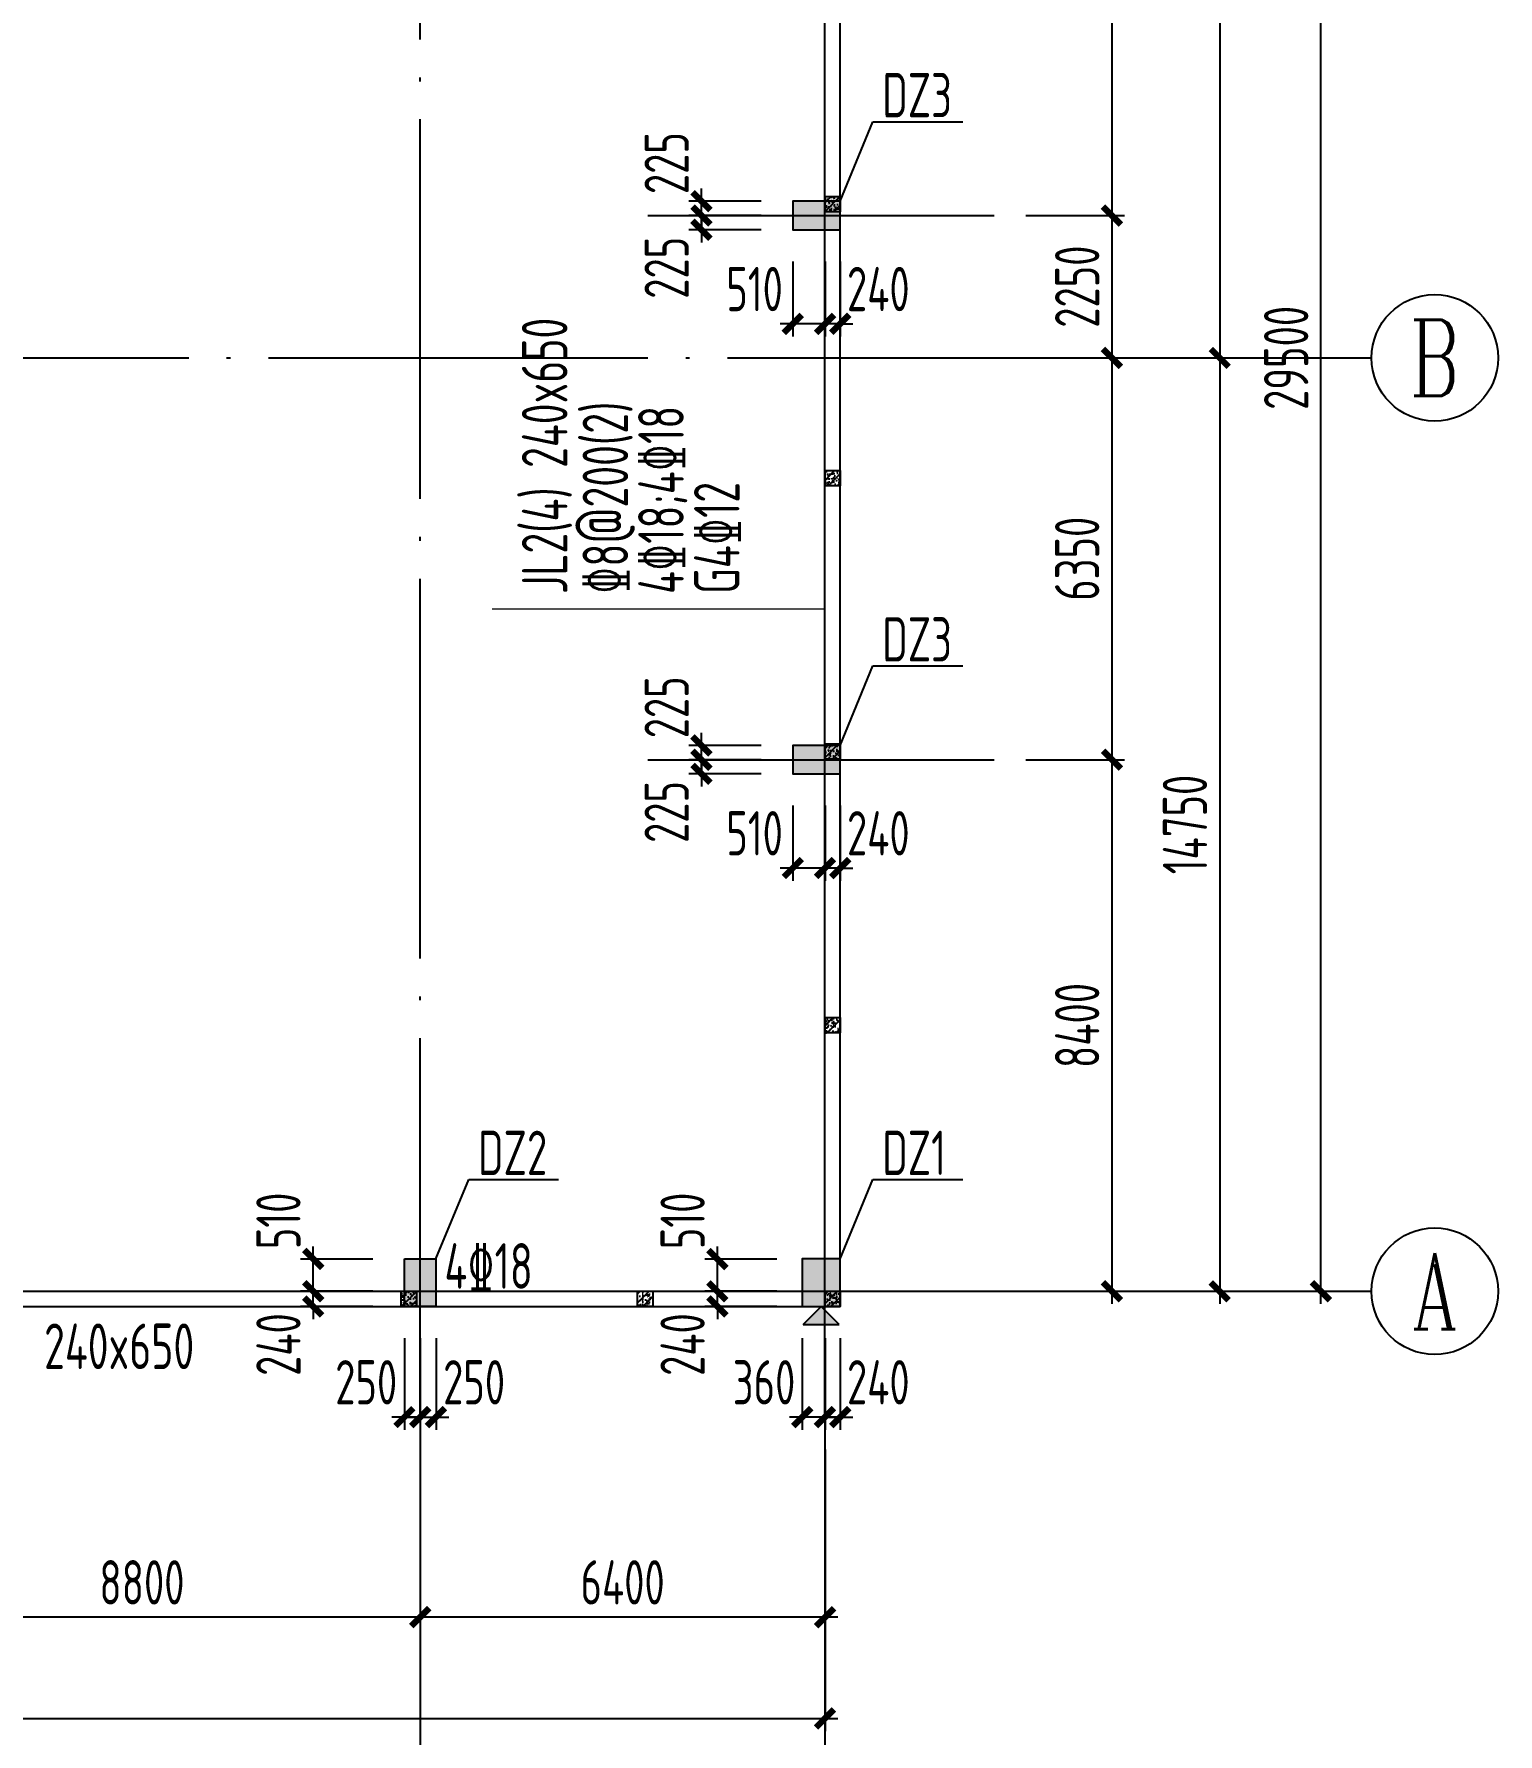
# Model space of a CAD drawing. Extents: x -3102990 to -851544, y -5293060 to -2540151.
# Drawn here: x -2262454 to -2250881, y -2657767 to -2644335 of the extents above; entities that cross this region are included whole.
import ezdxf
from ezdxf.enums import TextEntityAlignment as Align

# ---------------------------------------------------------------- set-up
doc = ezdxf.new("R2010")
doc.units = 0
doc.header["$LTSCALE"] = 1000
doc.header["$PDMODE"] = 1
doc.linetypes.add('DOTE', pattern=[2.42, 2, -0.2, 0.02, -0.2])
doc.layers.get('0').update_dxf_attribs({"linetype": 'CONTINUOUS'})
doc.layers.get('Defpoints').update_dxf_attribs({"linetype": 'CONTINUOUS'})
for name, color, linetype in [('AXIS', 253, 'DOTE'), ('BEAM_CON', 4, 'CONTINUOUS'), ('COLU', 7, 'CONTINUOUS'), ('DIM', 3, 'CONTINUOUS'), ('HATCH', 254, 'CONTINUOUS'), ('NUM', 7, 'CONTINUOUS'), ('TEXT', 7, 'CONTINUOUS')]:
    doc.layers.add(name, color=color, linetype=linetype)
doc.styles.add('TSSD_Axis', font='Complex.shx', dxfattribs={"width": 0.7, "bigfont": 'hztxt.shx'})
doc.styles.add('TSSD_Dimension', font='tssdeng.shx', dxfattribs={"width": 0.7, "bigfont": 'Hztxt.shx'})
doc.styles.add('TSSD_Label', font='tssdeng.shx', dxfattribs={"width": 0.75, "bigfont": 'hztxt.shx'})
doc.styles.add('TSSD_Rein', font='Tssdeng.shx', dxfattribs={"width": 0.75, "bigfont": 'hztxt.shx'})
doc.dimstyles.new('TSSD_200_100', dxfattribs={"dimtxt": 350, "dimasz": 100, "dimexe": 100, "dimexo": 250, "dimgap": 100, "dimtad": 1, "dimdec": 0, "dimlfac": 2, "dimzin": 0, "dimdsep": 46, "dimtxsty": 'TSSD_Dimension', "dimblk": 'ARCHTICK', "dimcen": 0, "dimdle": 100, "dimclrt": 7, "dimadec": 0, "dimazin": 0, "dimtfac": 1, "dimtdec": 0, "dimtix": 1, "dimtmove": 2, "dimatfit": 3, "dimfxl": 1, "dimtolj": 1, "dimtzin": 0, "dimarcsym": 0})

# ---------------------------------------------------------------- blocks, each defined once
blk = doc.blocks.new('_ArchTick')
at = {"color": 0, "const_width": 0.5}
blk.add_lwpolyline([(-0.71, -0.71), (0.71, 0.71)], dxfattribs=at)
blk = doc.blocks.new('*D1111')
at = {"layer": 'Defpoints', "color": 0, "ltscale": 1.5}
for p in [(-2259401, -2655269), (-2256201, -2655269), (-2259401, -2656844)]:
    blk.add_point(p, dxfattribs=at)
at = {"layer": 'DIM', "color": 0, "lineweight": -2, "ltscale": 1.5}
for p, q in [((-2259401, -2655519), (-2259401, -2656944)), ((-2256201, -2655519), (-2256201, -2656944)), ((-2256101, -2656844), (-2259501, -2656844))]:
    blk.add_line(p, q, dxfattribs=at)
at = {"layer": 'DIM', "color": 0, "lineweight": -2, "ltscale": 1.5, "xscale": 100, "yscale": 100, "zscale": 100, "rotation": 180}
blk.add_blockref('_ArchTick', (-2259401, -2656844), dxfattribs=at)
at = {"layer": 'DIM', "color": 0, "lineweight": -2, "ltscale": 1.5, "xscale": 100, "yscale": 100, "zscale": 100}
blk.add_blockref('_ArchTick', (-2256201, -2656844), dxfattribs=at)
at = {"layer": 'DIM', "color": 7, "ltscale": 1.5, "insert": (-2257801, -2656569), "char_height": 350, "attachment_point": 5, "style": 'TSSD_Dimension'}
blk.add_mtext('\\A1;6400', dxfattribs=at)
blk = doc.blocks.new('*D1112')
at = {"layer": 'Defpoints', "color": 0, "ltscale": 1.5}
for p in [(-2263801, -2655269), (-2259401, -2655269), (-2263801, -2656844)]:
    blk.add_point(p, dxfattribs=at)
at = {"layer": 'DIM', "color": 0, "lineweight": -2, "ltscale": 1.5}
for p, q in [((-2263801, -2655519), (-2263801, -2656944)), ((-2259401, -2655519), (-2259401, -2656944)), ((-2259301, -2656844), (-2263901, -2656844))]:
    blk.add_line(p, q, dxfattribs=at)
at = {"layer": 'DIM', "color": 0, "lineweight": -2, "ltscale": 1.5, "xscale": 100, "yscale": 100, "zscale": 100, "rotation": 180}
blk.add_blockref('_ArchTick', (-2263801, -2656844), dxfattribs=at)
at = {"layer": 'DIM', "color": 0, "lineweight": -2, "ltscale": 1.5, "xscale": 100, "yscale": 100, "zscale": 100}
blk.add_blockref('_ArchTick', (-2259401, -2656844), dxfattribs=at)
at = {"layer": 'DIM', "color": 7, "ltscale": 1.5, "insert": (-2261601, -2656569), "char_height": 350, "attachment_point": 5, "style": 'TSSD_Dimension'}
blk.add_mtext('\\A1;8800', dxfattribs=at)
blk = doc.blocks.new('*D1131')
at = {"layer": 'Defpoints', "color": 0, "ltscale": 1.5}
for p in [(-2332201, -2655269), (-2256201, -2655269), (-2256201, -2657644)]:
    blk.add_point(p, dxfattribs=at)
at = {"layer": 'DIM', "color": 0, "lineweight": -2, "ltscale": 1.5}
for p, q in [((-2332201, -2655519), (-2332201, -2657744)), ((-2256201, -2655519), (-2256201, -2657744)), ((-2332301, -2657644), (-2256101, -2657644))]:
    blk.add_line(p, q, dxfattribs=at)
at = {"layer": 'DIM', "color": 0, "lineweight": -2, "ltscale": 1.5, "xscale": 100, "yscale": 100, "zscale": 100, "rotation": 180}
blk.add_blockref('_ArchTick', (-2332201, -2657644), dxfattribs=at)
at = {"layer": 'DIM', "color": 0, "lineweight": -2, "ltscale": 1.5, "xscale": 100, "yscale": 100, "zscale": 100}
blk.add_blockref('_ArchTick', (-2256201, -2657644), dxfattribs=at)
at = {"layer": 'DIM', "color": 7, "ltscale": 1.5, "insert": (-2294201, -2657369), "char_height": 350, "attachment_point": 5, "style": 'TSSD_Dimension'}
blk.add_mtext('\\A1;152000', dxfattribs=at)
blk = doc.blocks.new('ts_axno')
at = {"color": 0, "linetype": 'ByBlock', "lineweight": -2}
blk.add_circle((0, 0), 0.5, dxfattribs=at)
at = {"color": 0, "linetype": 'ByBlock', "lineweight": -2, "style": 'TSSD_Axis', "width": 0.7}
blk.add_attdef('A', text='', height=0.6, dxfattribs=at).set_placement((0, 0), align=Align.MIDDLE_CENTER)
blk = doc.blocks.new('*D1135')
at = {"layer": 'Defpoints', "color": 0, "ltscale": 1.5}
for p in [(-2255201, -2639519), (-2255201, -2646894), (-2253081, -2646894)]:
    blk.add_point(p, dxfattribs=at)
at = {"layer": 'DIM', "color": 0, "lineweight": -2, "ltscale": 1.5}
for p, q in [((-2253081, -2639419), (-2253081, -2646994)), ((-2254951, -2639519), (-2252981, -2639519)), ((-2254951, -2646894), (-2252981, -2646894))]:
    blk.add_line(p, q, dxfattribs=at)
at = {"layer": 'DIM', "color": 0, "lineweight": -2, "ltscale": 1.5, "xscale": 100, "yscale": 100, "zscale": 100}
for p, rotation in [((-2253081, -2639519), 90), ((-2253081, -2646894), 270)]:
    blk.add_blockref('_ArchTick', p, dxfattribs=dict(at, rotation=rotation))
at = {"layer": 'DIM', "color": 7, "ltscale": 1.5, "insert": (-2253356, -2643206), "char_height": 350, "attachment_point": 5, "rotation": 90, "style": 'TSSD_Dimension'}
blk.add_mtext('\\A1;14750', dxfattribs=at)
blk = doc.blocks.new('*D1136')
at = {"layer": 'Defpoints', "color": 0, "ltscale": 1.5}
for p in [(-2255201, -2646894), (-2255201, -2654269), (-2253081, -2654269)]:
    blk.add_point(p, dxfattribs=at)
at = {"layer": 'DIM', "color": 0, "lineweight": -2, "ltscale": 1.5}
for p, q in [((-2253081, -2646794), (-2253081, -2654369)), ((-2254951, -2646894), (-2252981, -2646894)), ((-2254951, -2654269), (-2252981, -2654269))]:
    blk.add_line(p, q, dxfattribs=at)
at = {"layer": 'DIM', "color": 0, "lineweight": -2, "ltscale": 1.5, "xscale": 100, "yscale": 100, "zscale": 100}
for p, rotation in [((-2253081, -2646894), 90), ((-2253081, -2654269), 270)]:
    blk.add_blockref('_ArchTick', p, dxfattribs=dict(at, rotation=rotation))
at = {"layer": 'DIM', "color": 7, "ltscale": 1.5, "insert": (-2253356, -2650581), "char_height": 350, "attachment_point": 5, "rotation": 90, "style": 'TSSD_Dimension'}
blk.add_mtext('\\A1;14750', dxfattribs=at)
blk = doc.blocks.new('*D1137')
at = {"layer": 'Defpoints', "color": 0, "ltscale": 1.5}
for p in [(-2255201, -2639519), (-2252281, -2639519), (-2255201, -2654269)]:
    blk.add_point(p, dxfattribs=at)
at = {"layer": 'DIM', "color": 0, "lineweight": -2, "ltscale": 1.5}
for p, q in [((-2252281, -2654369), (-2252281, -2639419)), ((-2254951, -2639519), (-2252181, -2639519)), ((-2254951, -2654269), (-2252181, -2654269))]:
    blk.add_line(p, q, dxfattribs=at)
at = {"layer": 'DIM', "color": 0, "lineweight": -2, "ltscale": 1.5, "xscale": 100, "yscale": 100, "zscale": 100}
for p, rotation in [((-2252281, -2639519), 90), ((-2252281, -2654269), 270)]:
    blk.add_blockref('_ArchTick', p, dxfattribs=dict(at, rotation=rotation))
at = {"layer": 'DIM', "color": 7, "ltscale": 1.5, "insert": (-2252556, -2646894), "char_height": 350, "attachment_point": 5, "rotation": 90, "style": 'TSSD_Dimension'}
blk.add_mtext('\\A1;29500', dxfattribs=at)
blk = doc.blocks.new('*D1377')
at = {"layer": 'Defpoints', "color": 0, "ltscale": 1.5}
for p in [(-2259526, -2654389), (-2259401, -2654389), (-2259401, -2655263)]:
    blk.add_point(p, dxfattribs=at)
at = {"layer": 'DIM', "color": 0, "lineweight": -2, "ltscale": 1.5}
for p, q in [((-2259526, -2654639), (-2259526, -2655363)), ((-2259401, -2654639), (-2259401, -2655363)), ((-2259526, -2655263), (-2259626, -2655263)), ((-2259526, -2655263), (-2259401, -2655263)), ((-2259401, -2655263), (-2259301, -2655263))]:
    blk.add_line(p, q, dxfattribs=at)
at = {"layer": 'DIM', "color": 0, "lineweight": -2, "ltscale": 1.5, "xscale": 100, "yscale": 100, "zscale": 100}
blk.add_blockref('_ArchTick', (-2259526, -2655263), dxfattribs=at)
at = {"layer": 'DIM', "color": 0, "lineweight": -2, "ltscale": 1.5, "xscale": 100, "yscale": 100, "zscale": 100, "rotation": 180}
blk.add_blockref('_ArchTick', (-2259401, -2655263), dxfattribs=at)
at = {"layer": 'DIM', "color": 7, "ltscale": 1.5, "insert": (-2259828, -2654988), "char_height": 350, "attachment_point": 5, "style": 'TSSD_Dimension'}
blk.add_mtext('\\A1;250', dxfattribs=at)
blk = doc.blocks.new('*D1378')
at = {"layer": 'Defpoints', "color": 0, "ltscale": 1.5}
for p in [(-2259401, -2654389), (-2259276, -2654389), (-2259276, -2655263)]:
    blk.add_point(p, dxfattribs=at)
at = {"layer": 'DIM', "color": 0, "lineweight": -2, "ltscale": 1.5}
for p, q in [((-2259401, -2654639), (-2259401, -2655363)), ((-2259276, -2654639), (-2259276, -2655363)), ((-2259401, -2655263), (-2259501, -2655263)), ((-2259401, -2655263), (-2259276, -2655263)), ((-2259276, -2655263), (-2259176, -2655263))]:
    blk.add_line(p, q, dxfattribs=at)
at = {"layer": 'DIM', "color": 0, "lineweight": -2, "ltscale": 1.5, "xscale": 100, "yscale": 100, "zscale": 100}
blk.add_blockref('_ArchTick', (-2259401, -2655263), dxfattribs=at)
at = {"layer": 'DIM', "color": 0, "lineweight": -2, "ltscale": 1.5, "xscale": 100, "yscale": 100, "zscale": 100, "rotation": 180}
blk.add_blockref('_ArchTick', (-2259276, -2655263), dxfattribs=at)
at = {"layer": 'DIM', "color": 7, "ltscale": 1.5, "insert": (-2258975, -2654988), "char_height": 350, "attachment_point": 5, "style": 'TSSD_Dimension'}
blk.add_mtext('\\A1;250', dxfattribs=at)
blk = doc.blocks.new('*D1379')
at = {"layer": 'Defpoints', "color": 0, "ltscale": 1.5}
for p in [(-2260247, -2654269), (-2259526, -2654269), (-2259526, -2654389)]:
    blk.add_point(p, dxfattribs=at)
at = {"layer": 'DIM', "color": 0, "lineweight": -2, "ltscale": 1.5}
for p, q in [((-2260247, -2654269), (-2260247, -2654169)), ((-2259776, -2654269), (-2260347, -2654269)), ((-2260247, -2654389), (-2260247, -2654269)), ((-2259776, -2654389), (-2260347, -2654389)), ((-2260247, -2654389), (-2260247, -2654489))]:
    blk.add_line(p, q, dxfattribs=at)
at = {"layer": 'DIM', "color": 0, "lineweight": -2, "ltscale": 1.5, "xscale": 100, "yscale": 100, "zscale": 100}
for p, rotation in [((-2260247, -2654269), 270), ((-2260247, -2654389), 90)]:
    blk.add_blockref('_ArchTick', p, dxfattribs=dict(at, rotation=rotation))
at = {"layer": 'DIM', "color": 7, "ltscale": 1.5, "insert": (-2260522, -2654690), "char_height": 350, "attachment_point": 5, "rotation": 90, "style": 'TSSD_Dimension'}
blk.add_mtext('\\A1;240', dxfattribs=at)
blk = doc.blocks.new('*D1380')
at = {"layer": 'Defpoints', "color": 0, "ltscale": 1.5}
for p in [(-2260247, -2654014), (-2259526, -2654014), (-2259526, -2654269)]:
    blk.add_point(p, dxfattribs=at)
at = {"layer": 'DIM', "color": 0, "lineweight": -2, "ltscale": 1.5}
for p, q in [((-2260247, -2654369), (-2260247, -2653914)), ((-2259776, -2654014), (-2260347, -2654014)), ((-2259776, -2654269), (-2260347, -2654269))]:
    blk.add_line(p, q, dxfattribs=at)
at = {"layer": 'DIM', "color": 0, "lineweight": -2, "ltscale": 1.5, "xscale": 100, "yscale": 100, "zscale": 100}
for p, rotation in [((-2260247, -2654014), 90), ((-2260247, -2654269), 270)]:
    blk.add_blockref('_ArchTick', p, dxfattribs=dict(at, rotation=rotation))
at = {"layer": 'DIM', "color": 7, "ltscale": 1.5, "insert": (-2260522, -2653713), "char_height": 350, "attachment_point": 5, "rotation": 90, "style": 'TSSD_Dimension'}
blk.add_mtext('\\A1;510', dxfattribs=at)
blk = doc.blocks.new('*D1389')
at = {"layer": 'Defpoints', "color": 0, "ltscale": 1.5}
for p in [(-2254864, -2641469), (-2254864, -2645769), (-2253933, -2645769)]:
    blk.add_point(p, dxfattribs=at)
at = {"layer": 'DIM', "color": 0, "lineweight": -2, "ltscale": 1.5}
for p, q in [((-2253933, -2641369), (-2253933, -2645869)), ((-2254614, -2641469), (-2253833, -2641469)), ((-2254614, -2645769), (-2253833, -2645769))]:
    blk.add_line(p, q, dxfattribs=at)
at = {"layer": 'DIM', "color": 0, "lineweight": -2, "ltscale": 1.5, "xscale": 100, "yscale": 100, "zscale": 100}
for p, rotation in [((-2253933, -2641469), 90), ((-2253933, -2645769), 270)]:
    blk.add_blockref('_ArchTick', p, dxfattribs=dict(at, rotation=rotation))
at = {"layer": 'DIM', "color": 7, "ltscale": 1.5, "insert": (-2254208, -2643619), "char_height": 350, "attachment_point": 5, "rotation": 90, "style": 'TSSD_Dimension'}
blk.add_mtext('\\A1;8600', dxfattribs=at)
blk = doc.blocks.new('*D1390')
at = {"layer": 'Defpoints', "color": 0, "ltscale": 1.5}
for p in [(-2254864, -2645769), (-2254864, -2646894), (-2253933, -2646894)]:
    blk.add_point(p, dxfattribs=at)
at = {"layer": 'DIM', "color": 0, "lineweight": -2, "ltscale": 1.5}
for p, q in [((-2253933, -2645669), (-2253933, -2646994)), ((-2254614, -2645769), (-2253833, -2645769)), ((-2254614, -2646894), (-2253833, -2646894))]:
    blk.add_line(p, q, dxfattribs=at)
at = {"layer": 'DIM', "color": 0, "lineweight": -2, "ltscale": 1.5, "xscale": 100, "yscale": 100, "zscale": 100}
for p, rotation in [((-2253933, -2645769), 90), ((-2253933, -2646894), 270)]:
    blk.add_blockref('_ArchTick', p, dxfattribs=dict(at, rotation=rotation))
at = {"layer": 'DIM', "color": 7, "ltscale": 1.5, "insert": (-2254208, -2646331), "char_height": 350, "attachment_point": 5, "rotation": 90, "style": 'TSSD_Dimension'}
blk.add_mtext('\\A1;2250', dxfattribs=at)
blk = doc.blocks.new('*D1391')
at = {"layer": 'Defpoints', "color": 0, "ltscale": 1.5}
for p in [(-2254864, -2646894), (-2254864, -2650069), (-2253933, -2650069)]:
    blk.add_point(p, dxfattribs=at)
at = {"layer": 'DIM', "color": 0, "lineweight": -2, "ltscale": 1.5}
for p, q in [((-2253933, -2646794), (-2253933, -2650169)), ((-2254614, -2646894), (-2253833, -2646894)), ((-2254614, -2650069), (-2253833, -2650069))]:
    blk.add_line(p, q, dxfattribs=at)
at = {"layer": 'DIM', "color": 0, "lineweight": -2, "ltscale": 1.5, "xscale": 100, "yscale": 100, "zscale": 100}
for p, rotation in [((-2253933, -2646894), 90), ((-2253933, -2650069), 270)]:
    blk.add_blockref('_ArchTick', p, dxfattribs=dict(at, rotation=rotation))
at = {"layer": 'DIM', "color": 7, "ltscale": 1.5, "insert": (-2254208, -2648481), "char_height": 350, "attachment_point": 5, "rotation": 90, "style": 'TSSD_Dimension'}
blk.add_mtext('\\A1;6350', dxfattribs=at)
blk = doc.blocks.new('*D1392')
at = {"layer": 'Defpoints', "color": 0, "ltscale": 1.5}
for p in [(-2254864, -2650069), (-2254864, -2654269), (-2253933, -2654269)]:
    blk.add_point(p, dxfattribs=at)
at = {"layer": 'DIM', "color": 0, "lineweight": -2, "ltscale": 1.5}
for p, q in [((-2253933, -2649969), (-2253933, -2654369)), ((-2254614, -2650069), (-2253833, -2650069)), ((-2254614, -2654269), (-2253833, -2654269))]:
    blk.add_line(p, q, dxfattribs=at)
at = {"layer": 'DIM', "color": 0, "lineweight": -2, "ltscale": 1.5, "xscale": 100, "yscale": 100, "zscale": 100}
for p, rotation in [((-2253933, -2650069), 90), ((-2253933, -2654269), 270)]:
    blk.add_blockref('_ArchTick', p, dxfattribs=dict(at, rotation=rotation))
at = {"layer": 'DIM', "color": 7, "ltscale": 1.5, "insert": (-2254208, -2652169), "char_height": 350, "attachment_point": 5, "rotation": 90, "style": 'TSSD_Dimension'}
blk.add_mtext('\\A1;8400', dxfattribs=at)
blk = doc.blocks.new('*D1396')
at = {"layer": 'Defpoints', "color": 0, "ltscale": 1.5}
for p in [(-2256201, -2654389), (-2256081, -2654389), (-2256201, -2655263)]:
    blk.add_point(p, dxfattribs=at)
at = {"layer": 'DIM', "color": 0, "lineweight": -2, "ltscale": 1.5}
for p, q in [((-2256201, -2654639), (-2256201, -2655363)), ((-2256081, -2654639), (-2256081, -2655363)), ((-2256201, -2655263), (-2256301, -2655263)), ((-2256081, -2655263), (-2256201, -2655263)), ((-2256081, -2655263), (-2255981, -2655263))]:
    blk.add_line(p, q, dxfattribs=at)
at = {"layer": 'DIM', "color": 0, "lineweight": -2, "ltscale": 1.5, "xscale": 100, "yscale": 100, "zscale": 100}
blk.add_blockref('_ArchTick', (-2256201, -2655263), dxfattribs=at)
at = {"layer": 'DIM', "color": 0, "lineweight": -2, "ltscale": 1.5, "xscale": 100, "yscale": 100, "zscale": 100, "rotation": 180}
blk.add_blockref('_ArchTick', (-2256081, -2655263), dxfattribs=at)
at = {"layer": 'DIM', "color": 7, "ltscale": 1.5, "insert": (-2255780, -2654988), "char_height": 350, "attachment_point": 5, "style": 'TSSD_Dimension'}
blk.add_mtext('\\A1;240', dxfattribs=at)
blk = doc.blocks.new('*D1397')
at = {"layer": 'Defpoints', "color": 0, "ltscale": 1.5}
for p in [(-2256381, -2654389), (-2256201, -2654389), (-2256381, -2655263)]:
    blk.add_point(p, dxfattribs=at)
at = {"layer": 'DIM', "color": 0, "lineweight": -2, "ltscale": 1.5}
for p, q in [((-2256381, -2654639), (-2256381, -2655363)), ((-2256201, -2654639), (-2256201, -2655363)), ((-2256381, -2655263), (-2256481, -2655263)), ((-2256201, -2655263), (-2256381, -2655263)), ((-2256201, -2655263), (-2256101, -2655263))]:
    blk.add_line(p, q, dxfattribs=at)
at = {"layer": 'DIM', "color": 0, "lineweight": -2, "ltscale": 1.5, "xscale": 100, "yscale": 100, "zscale": 100}
blk.add_blockref('_ArchTick', (-2256381, -2655263), dxfattribs=at)
at = {"layer": 'DIM', "color": 0, "lineweight": -2, "ltscale": 1.5, "xscale": 100, "yscale": 100, "zscale": 100, "rotation": 180}
blk.add_blockref('_ArchTick', (-2256201, -2655263), dxfattribs=at)
at = {"layer": 'DIM', "color": 7, "ltscale": 1.5, "insert": (-2256683, -2654988), "char_height": 350, "attachment_point": 5, "style": 'TSSD_Dimension'}
blk.add_mtext('\\A1;360', dxfattribs=at)
blk = doc.blocks.new('*D1394')
at = {"layer": 'Defpoints', "color": 0, "ltscale": 1.5}
for p in [(-2256201, -2650181), (-2256081, -2650181), (-2256201, -2650925)]:
    blk.add_point(p, dxfattribs=at)
at = {"layer": 'DIM', "color": 0, "lineweight": -2, "ltscale": 1.5}
for p, q in [((-2256201, -2650431), (-2256201, -2651025)), ((-2256081, -2650431), (-2256081, -2651025)), ((-2256201, -2650925), (-2256301, -2650925)), ((-2256081, -2650925), (-2256201, -2650925)), ((-2256081, -2650925), (-2255981, -2650925))]:
    blk.add_line(p, q, dxfattribs=at)
at = {"layer": 'DIM', "color": 0, "lineweight": -2, "ltscale": 1.5, "xscale": 100, "yscale": 100, "zscale": 100}
blk.add_blockref('_ArchTick', (-2256201, -2650925), dxfattribs=at)
at = {"layer": 'DIM', "color": 0, "lineweight": -2, "ltscale": 1.5, "xscale": 100, "yscale": 100, "zscale": 100, "rotation": 180}
blk.add_blockref('_ArchTick', (-2256081, -2650925), dxfattribs=at)
at = {"layer": 'DIM', "color": 7, "ltscale": 1.5, "insert": (-2255780, -2650650), "char_height": 350, "attachment_point": 5, "style": 'TSSD_Dimension'}
blk.add_mtext('\\A1;240', dxfattribs=at)
blk = doc.blocks.new('*D1395')
at = {"layer": 'Defpoints', "color": 0, "ltscale": 1.5}
for p in [(-2256456, -2650181), (-2256201, -2650181), (-2256456, -2650925)]:
    blk.add_point(p, dxfattribs=at)
at = {"layer": 'DIM', "color": 0, "lineweight": -2, "ltscale": 1.5}
for p, q in [((-2256456, -2650431), (-2256456, -2651025)), ((-2256201, -2650431), (-2256201, -2651025)), ((-2256101, -2650925), (-2256556, -2650925))]:
    blk.add_line(p, q, dxfattribs=at)
at = {"layer": 'DIM', "color": 0, "lineweight": -2, "ltscale": 1.5, "xscale": 100, "yscale": 100, "zscale": 100, "rotation": 180}
blk.add_blockref('_ArchTick', (-2256456, -2650925), dxfattribs=at)
at = {"layer": 'DIM', "color": 0, "lineweight": -2, "ltscale": 1.5, "xscale": 100, "yscale": 100, "zscale": 100}
blk.add_blockref('_ArchTick', (-2256201, -2650925), dxfattribs=at)
at = {"layer": 'DIM', "color": 7, "ltscale": 1.5, "insert": (-2256758, -2650650), "char_height": 350, "attachment_point": 5, "style": 'TSSD_Dimension'}
blk.add_mtext('\\A1;510', dxfattribs=at)
blk = doc.blocks.new('*D1398')
at = {"layer": 'Defpoints', "color": 0, "ltscale": 1.5}
for p in [(-2257178, -2650069), (-2256456, -2650069), (-2256456, -2650181)]:
    blk.add_point(p, dxfattribs=at)
at = {"layer": 'DIM', "color": 0, "lineweight": -2, "ltscale": 1.5}
for p, q in [((-2257178, -2650069), (-2257178, -2649969)), ((-2256706, -2650069), (-2257278, -2650069)), ((-2256706, -2650181), (-2257278, -2650181)), ((-2257178, -2650181), (-2257178, -2650069)), ((-2257178, -2650181), (-2257178, -2650281))]:
    blk.add_line(p, q, dxfattribs=at)
at = {"layer": 'DIM', "color": 0, "lineweight": -2, "ltscale": 1.5, "xscale": 100, "yscale": 100, "zscale": 100}
for p, rotation in [((-2257178, -2650069), 270), ((-2257178, -2650181), 90)]:
    blk.add_blockref('_ArchTick', p, dxfattribs=dict(at, rotation=rotation))
at = {"layer": 'DIM', "color": 7, "ltscale": 1.5, "insert": (-2257453, -2650482), "char_height": 350, "attachment_point": 5, "rotation": 90, "style": 'TSSD_Dimension'}
blk.add_mtext('\\A1;225', dxfattribs=at)
blk = doc.blocks.new('*D1399')
at = {"layer": 'Defpoints', "color": 0, "ltscale": 1.5}
for p in [(-2257178, -2649956), (-2256456, -2649956), (-2256456, -2650069)]:
    blk.add_point(p, dxfattribs=at)
at = {"layer": 'DIM', "color": 0, "lineweight": -2, "ltscale": 1.5}
for p, q in [((-2257178, -2649956), (-2257178, -2649856)), ((-2256706, -2649956), (-2257278, -2649956)), ((-2257178, -2650069), (-2257178, -2649956)), ((-2256706, -2650069), (-2257278, -2650069)), ((-2257178, -2650069), (-2257178, -2650169))]:
    blk.add_line(p, q, dxfattribs=at)
at = {"layer": 'DIM', "color": 0, "lineweight": -2, "ltscale": 1.5, "xscale": 100, "yscale": 100, "zscale": 100}
for p, rotation in [((-2257178, -2649956), 270), ((-2257178, -2650069), 90)]:
    blk.add_blockref('_ArchTick', p, dxfattribs=dict(at, rotation=rotation))
at = {"layer": 'DIM', "color": 7, "ltscale": 1.5, "insert": (-2257453, -2649655), "char_height": 350, "attachment_point": 5, "rotation": 90, "style": 'TSSD_Dimension'}
blk.add_mtext('\\A1;225', dxfattribs=at)
blk = doc.blocks.new('*D1400')
at = {"layer": 'Defpoints', "color": 0, "ltscale": 1.5}
for p in [(-2257052, -2654269), (-2256331, -2654269), (-2256331, -2654389)]:
    blk.add_point(p, dxfattribs=at)
at = {"layer": 'DIM', "color": 0, "lineweight": -2, "ltscale": 1.5}
for p, q in [((-2257052, -2654269), (-2257052, -2654169)), ((-2256581, -2654269), (-2257152, -2654269)), ((-2257052, -2654389), (-2257052, -2654269)), ((-2256581, -2654389), (-2257152, -2654389)), ((-2257052, -2654389), (-2257052, -2654489))]:
    blk.add_line(p, q, dxfattribs=at)
at = {"layer": 'DIM', "color": 0, "lineweight": -2, "ltscale": 1.5, "xscale": 100, "yscale": 100, "zscale": 100}
for p, rotation in [((-2257052, -2654269), 270), ((-2257052, -2654389), 90)]:
    blk.add_blockref('_ArchTick', p, dxfattribs=dict(at, rotation=rotation))
at = {"layer": 'DIM', "color": 7, "ltscale": 1.5, "insert": (-2257327, -2654690), "char_height": 350, "attachment_point": 5, "rotation": 90, "style": 'TSSD_Dimension'}
blk.add_mtext('\\A1;240', dxfattribs=at)
blk = doc.blocks.new('*D1401')
at = {"layer": 'Defpoints', "color": 0, "ltscale": 1.5}
for p in [(-2257052, -2654014), (-2256331, -2654014), (-2256331, -2654269)]:
    blk.add_point(p, dxfattribs=at)
at = {"layer": 'DIM', "color": 0, "lineweight": -2, "ltscale": 1.5}
for p, q in [((-2257052, -2654369), (-2257052, -2653914)), ((-2256581, -2654014), (-2257152, -2654014)), ((-2256581, -2654269), (-2257152, -2654269))]:
    blk.add_line(p, q, dxfattribs=at)
at = {"layer": 'DIM', "color": 0, "lineweight": -2, "ltscale": 1.5, "xscale": 100, "yscale": 100, "zscale": 100}
for p, rotation in [((-2257052, -2654014), 90), ((-2257052, -2654269), 270)]:
    blk.add_blockref('_ArchTick', p, dxfattribs=dict(at, rotation=rotation))
at = {"layer": 'DIM', "color": 7, "ltscale": 1.5, "insert": (-2257327, -2653713), "char_height": 350, "attachment_point": 5, "rotation": 90, "style": 'TSSD_Dimension'}
blk.add_mtext('\\A1;510', dxfattribs=at)
blk = doc.blocks.new('*D1402')
at = {"layer": 'Defpoints', "color": 0, "ltscale": 1.5}
for p in [(-2256201, -2645881), (-2256081, -2645881), (-2256201, -2646625)]:
    blk.add_point(p, dxfattribs=at)
at = {"layer": 'DIM', "color": 0, "lineweight": -2, "ltscale": 1.5}
for p, q in [((-2256201, -2646131), (-2256201, -2646725)), ((-2256081, -2646131), (-2256081, -2646725)), ((-2256201, -2646625), (-2256301, -2646625)), ((-2256081, -2646625), (-2256201, -2646625)), ((-2256081, -2646625), (-2255981, -2646625))]:
    blk.add_line(p, q, dxfattribs=at)
at = {"layer": 'DIM', "color": 0, "lineweight": -2, "ltscale": 1.5, "xscale": 100, "yscale": 100, "zscale": 100}
blk.add_blockref('_ArchTick', (-2256201, -2646625), dxfattribs=at)
at = {"layer": 'DIM', "color": 0, "lineweight": -2, "ltscale": 1.5, "xscale": 100, "yscale": 100, "zscale": 100, "rotation": 180}
blk.add_blockref('_ArchTick', (-2256081, -2646625), dxfattribs=at)
at = {"layer": 'DIM', "color": 7, "ltscale": 1.5, "insert": (-2255780, -2646350), "char_height": 350, "attachment_point": 5, "style": 'TSSD_Dimension'}
blk.add_mtext('\\A1;240', dxfattribs=at)
blk = doc.blocks.new('*D1403')
at = {"layer": 'Defpoints', "color": 0, "ltscale": 1.5}
for p in [(-2256456, -2645881), (-2256201, -2645881), (-2256456, -2646625)]:
    blk.add_point(p, dxfattribs=at)
at = {"layer": 'DIM', "color": 0, "lineweight": -2, "ltscale": 1.5}
for p, q in [((-2256456, -2646131), (-2256456, -2646725)), ((-2256201, -2646131), (-2256201, -2646725)), ((-2256101, -2646625), (-2256556, -2646625))]:
    blk.add_line(p, q, dxfattribs=at)
at = {"layer": 'DIM', "color": 0, "lineweight": -2, "ltscale": 1.5, "xscale": 100, "yscale": 100, "zscale": 100, "rotation": 180}
blk.add_blockref('_ArchTick', (-2256456, -2646625), dxfattribs=at)
at = {"layer": 'DIM', "color": 0, "lineweight": -2, "ltscale": 1.5, "xscale": 100, "yscale": 100, "zscale": 100}
blk.add_blockref('_ArchTick', (-2256201, -2646625), dxfattribs=at)
at = {"layer": 'DIM', "color": 7, "ltscale": 1.5, "insert": (-2256758, -2646350), "char_height": 350, "attachment_point": 5, "style": 'TSSD_Dimension'}
blk.add_mtext('\\A1;510', dxfattribs=at)
blk = doc.blocks.new('*D1404')
at = {"layer": 'Defpoints', "color": 0, "ltscale": 1.5}
for p in [(-2257178, -2645769), (-2256456, -2645769), (-2256456, -2645881)]:
    blk.add_point(p, dxfattribs=at)
at = {"layer": 'DIM', "color": 0, "lineweight": -2, "ltscale": 1.5}
for p, q in [((-2257178, -2645769), (-2257178, -2645669)), ((-2256706, -2645769), (-2257278, -2645769)), ((-2256706, -2645881), (-2257278, -2645881)), ((-2257178, -2645881), (-2257178, -2645769)), ((-2257178, -2645881), (-2257178, -2645981))]:
    blk.add_line(p, q, dxfattribs=at)
at = {"layer": 'DIM', "color": 0, "lineweight": -2, "ltscale": 1.5, "xscale": 100, "yscale": 100, "zscale": 100}
for p, rotation in [((-2257178, -2645769), 270), ((-2257178, -2645881), 90)]:
    blk.add_blockref('_ArchTick', p, dxfattribs=dict(at, rotation=rotation))
at = {"layer": 'DIM', "color": 7, "ltscale": 1.5, "insert": (-2257453, -2646182), "char_height": 350, "attachment_point": 5, "rotation": 90, "style": 'TSSD_Dimension'}
blk.add_mtext('\\A1;225', dxfattribs=at)
blk = doc.blocks.new('*D1405')
at = {"layer": 'Defpoints', "color": 0, "ltscale": 1.5}
for p in [(-2257178, -2645656), (-2256456, -2645656), (-2256456, -2645769)]:
    blk.add_point(p, dxfattribs=at)
at = {"layer": 'DIM', "color": 0, "lineweight": -2, "ltscale": 1.5}
for p, q in [((-2257178, -2645656), (-2257178, -2645556)), ((-2256706, -2645656), (-2257278, -2645656)), ((-2257178, -2645769), (-2257178, -2645656)), ((-2256706, -2645769), (-2257278, -2645769)), ((-2257178, -2645769), (-2257178, -2645869))]:
    blk.add_line(p, q, dxfattribs=at)
at = {"layer": 'DIM', "color": 0, "lineweight": -2, "ltscale": 1.5, "xscale": 100, "yscale": 100, "zscale": 100}
for p, rotation in [((-2257178, -2645656), 270), ((-2257178, -2645769), 90)]:
    blk.add_blockref('_ArchTick', p, dxfattribs=dict(at, rotation=rotation))
at = {"layer": 'DIM', "color": 7, "ltscale": 1.5, "insert": (-2257453, -2645355), "char_height": 350, "attachment_point": 5, "rotation": 90, "style": 'TSSD_Dimension'}
blk.add_mtext('\\A1;225', dxfattribs=at)
blk = doc.blocks.new('A$C728275D6')
at = {"ltscale": 1.5}
blk.add_hatch(color=256, dxfattribs=at).paths.add_polyline_path([(-153, 49), (130, 49), (-11, -92)])
for p, q in [((-153, 49), (-11, -92)), ((-153, 49), (130, 49)), ((130, 49), (-11, -92))]:
    blk.add_line(p, q, dxfattribs=at)
blk = doc.blocks.new('A$C08C432BE')
at = {"layer": 'HATCH', "ltscale": 1.5}
h = blk.add_hatch(dxfattribs=at)
h.set_pattern_fill('ARMORED', color=256, scale=10, style=0)
h.set_pattern_definition([(50, (2321063.67, 2681626.08), (71.7260183, -6.2752135), [7.5, -82.5]), (355, (2321063.67, 2681626.08), (-13.8751334, 75.2192134), [6, -66]), (100.4514, (2321069.646, 2681625.554), (57.8509382, 68.9439542), [6.374019, -70.1142112]), (46.1842, (2321063.67, 2681646.08), (106.7241049, -16.5519014), [11.25, -123.75]), (96.6356, (2321072.56, 2681644.7), (93.4662706, 97.411787), [9.5610288, -105.1713]), (351.1842, (2321063.67, 2681646.08), (93.4661945, 97.41186), [9, -99]), (21, (2321073.67, 2681641.08), (59.6907052, -40.2618891), [7.5, -82.5]), (326, (2321073.67, 2681641.08), (24.3315332, 72.5150045), [6, -66]), (71.4514, (2321078.64, 2681637.72), (84.0222629, 32.2530497), [6.374019, -70.1142112]), (37.5, (2321063.669, 2681626.077), (1.21598553, 33.28938538), [0, -65.2, 0, -67, 0, -66.25]), (7.5, (2321063.67, 2681626.077), (26.30695374, 39.4411712), [0, -38.2, 0, -63.7, 0, -25.25]), (327.5, (2321041.369, 2681626.077), (53.38224362, -2.25548717), [0, -25, 0, -78, 0, -103.5]), (317.5, (2321031.37, 2681626.077), (58.31861693, 10.01049823), [0, -32.5, 0, -51.8, 0, -73.5]), (45, (2321063.67, 2681626.077), (-35.35533906, 35.35533906), [])])
h.paths.add_polyline_path([(-79, 92), (41, 92), (41, -28), (-79, -28)])
at = {"layer": 'COLU'}
blk.add_lwpolyline([(-79, 92), (41, 92), (41, -28), (-79, -28)], close=True, dxfattribs=at)

msp = doc.modelspace()

# ---------------------------------------------------------------- hatches: boundary and pattern name
at = {"layer": 'COLU', "ltscale": 1.5}
h = msp.add_hatch(color=256, dxfattribs=at)
h.paths.add_polyline_path([(-2256081.43, -2641356.35), (-2256456.43, -2641356.35), (-2256456.43, -2641581.35), (-2256081.43, -2641581.35)])
h.paths.add_polyline_path([(-2256081.43, -2645656.35), (-2256456.43, -2645656.35), (-2256456.43, -2645881.35), (-2256081.43, -2645881.35)])
h.paths.add_polyline_path([(-2256081.43, -2639773.85), (-2256381.43, -2639773.85), (-2256381.43, -2639398.85), (-2256081.43, -2639398.85)])
h.paths.add_polyline_path([(-2256081.43, -2649956.35), (-2256456.43, -2649956.35), (-2256456.43, -2650181.35), (-2256081.43, -2650181.35)])
h.paths.add_polyline_path([(-2256081.43, -2654013.85), (-2256381.43, -2654013.85), (-2256381.43, -2654388.85), (-2256081.43, -2654388.85)])
h.paths.add_polyline_path([(-2275326.43, -2654013.85), (-2275076.43, -2654013.85), (-2275076.43, -2654388.85), (-2275326.43, -2654388.85)])
h.paths.add_polyline_path([(-2259526.43, -2639773.85), (-2259276.43, -2639773.85), (-2259276.43, -2639398.85), (-2259526.43, -2639398.85)])
h.paths.add_polyline_path([(-2259526.43, -2654013.85), (-2259276.43, -2654013.85), (-2259276.43, -2654388.85), (-2259526.43, -2654388.85)])
h.paths.add_polyline_path([(-2263926.43, -2639773.85), (-2263676.43, -2639773.85), (-2263676.43, -2639398.85), (-2263926.43, -2639398.85)])
h.paths.add_polyline_path([(-2263926.43, -2654013.85), (-2263676.43, -2654013.85), (-2263676.43, -2654388.85), (-2263926.43, -2654388.85)])
h.paths.add_polyline_path([(-2267726.43, -2639773.85), (-2267476.43, -2639773.85), (-2267476.43, -2639398.85), (-2267726.43, -2639398.85)])
h.paths.add_polyline_path([(-2267726.43, -2654013.85), (-2267476.43, -2654013.85), (-2267476.43, -2654388.85), (-2267726.43, -2654388.85)])
h.paths.add_polyline_path([(-2271526.43, -2639773.85), (-2271276.43, -2639773.85), (-2271276.43, -2639398.85), (-2271526.43, -2639398.85)])
h.paths.add_polyline_path([(-2271526.43, -2654013.85), (-2271276.43, -2654013.85), (-2271276.43, -2654388.85), (-2271526.43, -2654388.85)])
h.paths.add_polyline_path([(-2275326.43, -2639398.85), (-2275076.43, -2639398.85), (-2275076.43, -2639773.85), (-2275326.43, -2639773.85)])
h.paths.add_polyline_path([(-2279126.43, -2639773.85), (-2278876.43, -2639773.85), (-2278876.43, -2639398.85), (-2279126.43, -2639398.85)])
h.paths.add_polyline_path([(-2279126.43, -2654013.85), (-2278876.43, -2654013.85), (-2278876.43, -2654388.85), (-2279126.43, -2654388.85)])
h.paths.add_polyline_path([(-2282926.43, -2639773.85), (-2282676.43, -2639773.85), (-2282676.43, -2639398.85), (-2282926.43, -2639398.85)])
h.paths.add_polyline_path([(-2282926.43, -2654013.85), (-2282676.43, -2654013.85), (-2282676.43, -2654388.85), (-2282926.43, -2654388.85)])
h.paths.add_polyline_path([(-2286726.43, -2639773.85), (-2286476.43, -2639773.85), (-2286476.43, -2639398.85), (-2286726.43, -2639398.85)])
h.paths.add_polyline_path([(-2286726.43, -2654013.85), (-2286476.43, -2654013.85), (-2286476.43, -2654388.85), (-2286726.43, -2654388.85)])
h.paths.add_polyline_path([(-2290526.43, -2639773.85), (-2290276.43, -2639773.85), (-2290276.43, -2639398.85), (-2290526.43, -2639398.85)])
h.paths.add_polyline_path([(-2290526.43, -2654013.85), (-2290276.43, -2654013.85), (-2290276.43, -2654388.85), (-2290526.43, -2654388.85)])
h.paths.add_polyline_path([(-2294326.43, -2639773.85), (-2294076.43, -2639773.85), (-2294076.43, -2639398.85), (-2294326.43, -2639398.85)])
h.paths.add_polyline_path([(-2294326.43, -2654013.85), (-2294076.43, -2654013.85), (-2294076.43, -2654388.85), (-2294326.43, -2654388.85)])
h.paths.add_polyline_path([(-2298126.43, -2639773.85), (-2297876.43, -2639773.85), (-2297876.43, -2639398.85), (-2298126.43, -2639398.85)])
h.paths.add_polyline_path([(-2298126.43, -2654013.85), (-2297876.43, -2654013.85), (-2297876.43, -2654388.85), (-2298126.43, -2654388.85)])
h.paths.add_polyline_path([(-2301926.43, -2639773.85), (-2301676.43, -2639773.85), (-2301676.43, -2639398.85), (-2301926.43, -2639398.85)])
h.paths.add_polyline_path([(-2301926.43, -2654013.85), (-2301676.43, -2654013.85), (-2301676.43, -2654388.85), (-2301926.43, -2654388.85)])
h.paths.add_polyline_path([(-2305726.43, -2639773.85), (-2305476.43, -2639773.85), (-2305476.43, -2639398.85), (-2305726.43, -2639398.85)])
h.paths.add_polyline_path([(-2305726.43, -2654013.85), (-2305476.43, -2654013.85), (-2305476.43, -2654388.85), (-2305726.43, -2654388.85)])
h.paths.add_polyline_path([(-2309526.43, -2639773.85), (-2309276.43, -2639773.85), (-2309276.43, -2639398.85), (-2309526.43, -2639398.85)])
h.paths.add_polyline_path([(-2309526.43, -2654013.85), (-2309276.43, -2654013.85), (-2309276.43, -2654388.85), (-2309526.43, -2654388.85)])
h.paths.add_polyline_path([(-2313326.43, -2639773.85), (-2313076.43, -2639773.85), (-2313076.43, -2639398.85), (-2313326.43, -2639398.85)])
h.paths.add_polyline_path([(-2313326.43, -2654013.85), (-2313076.43, -2654013.85), (-2313076.43, -2654388.85), (-2313326.43, -2654388.85)])
h.paths.add_polyline_path([(-2317126.43, -2639773.85), (-2316876.43, -2639773.85), (-2316876.43, -2639398.85), (-2317126.43, -2639398.85)])
h.paths.add_polyline_path([(-2317126.43, -2654013.85), (-2316876.43, -2654013.85), (-2316876.43, -2654388.85), (-2317126.43, -2654388.85)])
h.paths.add_polyline_path([(-2320926.43, -2639773.85), (-2320676.43, -2639773.85), (-2320676.43, -2639398.85), (-2320926.43, -2639398.85)])
h.paths.add_polyline_path([(-2320926.43, -2654013.85), (-2320676.43, -2654013.85), (-2320676.43, -2654388.85), (-2320926.43, -2654388.85)])
h.paths.add_polyline_path([(-2324726.43, -2639773.85), (-2324476.43, -2639773.85), (-2324476.43, -2639398.85), (-2324726.43, -2639398.85)])
h.paths.add_polyline_path([(-2324726.43, -2654013.85), (-2324476.43, -2654013.85), (-2324476.43, -2654388.85), (-2324726.43, -2654388.85)])
h.paths.add_polyline_path([(-2328526.43, -2639773.85), (-2328276.43, -2639773.85), (-2328276.43, -2639398.85), (-2328526.43, -2639398.85)])
h.paths.add_polyline_path([(-2328526.43, -2654013.85), (-2328276.43, -2654013.85), (-2328276.43, -2654388.85), (-2328526.43, -2654388.85)])

# ---------------------------------------------------------------- linework, layer by layer
at = {"layer": 'AXIS', "ltscale": 1.5}
for p, q in [((-2259401.43, -2655268.85), (-2259401.43, -2638518.85)), ((-2256201.43, -2655268.85), (-2256201.43, -2638518.85)), ((-2257601.43, -2645768.85), (-2254864.49, -2645768.85)), ((-2333201.43, -2646893.85), (-2255201.43, -2646893.85)), ((-2257601.43, -2650068.85), (-2254864.49, -2650068.85)), ((-2333201.43, -2654268.85), (-2255201.43, -2654268.85))]:
    msp.add_line(p, q, dxfattribs=at)
at = {"layer": 'BEAM_CON'}
for points in [[(-2331971.43, -2654388.85), (-2256081.43, -2654388.85), (-2256081.43, -2639398.85), (-2331971.43, -2639398.85)], [(-2331971.43, -2654268.85), (-2256201.43, -2654268.85), (-2256201.43, -2639518.85), (-2331971.43, -2639518.85)]]:
    msp.add_lwpolyline(points, dxfattribs=at)
at = {"layer": 'COLU', "ltscale": 1.5}
for points in [[(-2256081.43, -2645656.35), (-2256456.43, -2645656.35), (-2256456.43, -2645881.35), (-2256081.43, -2645881.35)], [(-2256081.43, -2649956.35), (-2256456.43, -2649956.35), (-2256456.43, -2650181.35), (-2256081.43, -2650181.35)], [(-2259526.43, -2654013.85), (-2259276.43, -2654013.85), (-2259276.43, -2654388.85), (-2259526.43, -2654388.85)], [(-2256081.43, -2654013.85), (-2256381.43, -2654013.85), (-2256381.43, -2654388.85), (-2256081.43, -2654388.85)]]:
    msp.add_lwpolyline(points, close=True, dxfattribs=at)
at = {"layer": 'NUM'}
for p, q in [((-2256081.43, -2645656.35), (-2255822.61, -2645027.75)), ((-2255822.61, -2645027.75), (-2255113.15, -2645027.75)), ((-2256081.43, -2649956.35), (-2255822.61, -2649327.75)), ((-2255822.61, -2649327.75), (-2255113.15, -2649327.75)), ((-2259276.43, -2654013.85), (-2259017.61, -2653385.25)), ((-2259017.61, -2653385.25), (-2258308.15, -2653385.25)), ((-2256081.43, -2654013.85), (-2255822.61, -2653385.25)), ((-2255822.61, -2653385.25), (-2255113.15, -2653385.25))]:
    msp.add_line(p, q, dxfattribs=at)
at = {"layer": 'NUM', "ltscale": 1.5}
for p, q in [((-2255201.43, -2646893.85), (-2251881.34, -2646893.85)), ((-2255201.43, -2654268.85), (-2251881.34, -2654268.85)), ((-2259401.43, -2655268.85), (-2259401.43, -2658043.85)), ((-2256201.43, -2655268.85), (-2256201.43, -2658043.85))]:
    msp.add_line(p, q, dxfattribs=at)
at = {"layer": 'TEXT', "color": 6, "lineweight": 9}
msp.add_line((-2256201.43, -2648879.21), (-2258833.67, -2648879.21), dxfattribs=at)

# ---------------------------------------------------------------- block references
at = {"ltscale": 1.5}
for p in [(-2256122.13, -2645711.29), (-2256122.13, -2647876.25), (-2256122.13, -2650036.29), (-2256122.13, -2652198.79), (-2259472.13, -2654361.29), (-2257603.55, -2654361.29), (-2256122.13, -2654361.29)]:
    msp.add_blockref('A$C08C432BE', p, dxfattribs=at)
at = {"ltscale": 1.5, "xscale": -1, "rotation": 180}
msp.add_blockref('A$C728275D6', (-2256220.08, -2654481.26), dxfattribs=at)
at = {"layer": 'NUM'}
ref = msp.add_blockref('ts_axno', (-2251381.34, -2646893.85), dxfattribs=dict(at, xscale=1000, yscale=1000, zscale=1000))
ref.add_attrib('B', 'B', dxfattribs={"height": 600, "style": 'TSSD_Axis', "width": 0.7}).set_placement((-2251381.34, -2646893.85), align=Align.MIDDLE_CENTER)
ref = msp.add_blockref('ts_axno', (-2251381.34, -2654268.85), dxfattribs=dict(at, xscale=1000, yscale=1000, zscale=1000))
ref.add_attrib('A', 'A', dxfattribs={"height": 600, "style": 'TSSD_Axis', "width": 0.7}).set_placement((-2251381.34, -2654268.85), align=Align.MIDDLE_CENTER)

# ---------------------------------------------------------------- texts
at = {"layer": 'TEXT', "style": 'TSSD_Rein', "width": 0.7}
for s, p in [('DZ3', (-2255748.43, -2644992.74)), ('DZ3', (-2255748.43, -2649292.74)), ('DZ2', (-2258943.43, -2653350.24)), ('DZ1', (-2255748.43, -2653350.24))]:
    msp.add_text(s, height=350, dxfattribs=at).set_placement(p)
at = {"layer": 'TEXT', "color": 6, "lineweight": 9, "style": 'TSSD_Label', "width": 0.7}
for s, p in [('JL2(4) 240x650', (-2258237.33, -2648759.21)), ('%%1328@200(2)', (-2257757.33, -2648759.21)), ('4%%13218;4%%13218', (-2257317.74, -2648759.21)), ('G4%%13212', (-2256876.73, -2648759.21))]:
    msp.add_text(s, height=360, rotation=90, dxfattribs=at).set_placement(p)
for s, p in [('4%%13218', (-2259209.88, -2654249.14)), ('240x650', (-2262374.16, -2654883.56))]:
    msp.add_text(s, height=360, dxfattribs=at).set_placement(p)

# ---------------------------------------------------------------- dimensions: what is measured, and where the dimension line sits
at = {"layer": 'DIM', "ltscale": 1.5}
for base, p1, p2, angle, picture, middle in [((-2253081.34, -2646893.85), (-2255201.43, -2639518.85), (-2255201.43, -2646893.85), 270, '*D1135', (-2253356.34, -2643206.35)), ((-2252281.34, -2639518.85), (-2255201.43, -2654268.85), (-2255201.43, -2639518.85), 270, '*D1137', (-2252556.34, -2646893.85)), ((-2253932.69, -2645768.85), (-2254864.49, -2641468.85), (-2254864.49, -2645768.85), 90, '*D1389', (-2254207.69, -2643618.85)), ((-2253932.69, -2646893.85), (-2254864.49, -2645768.85), (-2254864.49, -2646893.85), 90, '*D1390', (-2254207.69, -2646331.35)), ((-2253081.34, -2654268.85), (-2255201.43, -2646893.85), (-2255201.43, -2654268.85), 270, '*D1136', (-2253356.34, -2650581.35)), ((-2253932.69, -2650068.85), (-2254864.49, -2646893.85), (-2254864.49, -2650068.85), 90, '*D1391', (-2254207.69, -2648481.35)), ((-2253932.69, -2654268.85), (-2254864.49, -2650068.85), (-2254864.49, -2654268.85), 90, '*D1392', (-2254207.69, -2652168.85)), ((-2256201.43, -2657643.85), (-2332201.43, -2655268.85), (-2256201.43, -2655268.85), 180, '*D1131', (-2294201.43, -2657368.85)), ((-2263801.43, -2656843.85), (-2259401.43, -2655268.85), (-2263801.43, -2655268.85), 180, '*D1112', (-2261601.43, -2656568.85)), ((-2259401.43, -2656843.85), (-2256201.43, -2655268.85), (-2259401.43, -2655268.85), 180, '*D1111', (-2257801.43, -2656568.85))]:
    dim = msp.add_linear_dim(base=base, p1=p1, p2=p2, angle=angle, dimstyle='TSSD_200_100', dxfattribs=at)
    dim.commit()
    dim.dimension.update_dxf_attribs({"geometry": picture, "text_midpoint": middle})
for base, p1, p2, angle, picture, middle in [((-2257177.59, -2645656.35), (-2256456.43, -2645768.85), (-2256456.43, -2645656.35), 90, '*D1405', (-2257452.59, -2645355.26)), ((-2257177.59, -2645768.85), (-2256456.43, -2645881.35), (-2256456.43, -2645768.85), 90, '*D1404', (-2257452.59, -2646182.44)), ((-2256456.43, -2646624.9), (-2256201.43, -2645881.35), (-2256456.43, -2645881.35), 180, '*D1403', (-2256757.52, -2646349.9)), ((-2256201.43, -2646624.9), (-2256081.43, -2645881.35), (-2256201.43, -2645881.35), 180, '*D1402', (-2255780.34, -2646349.9)), ((-2257177.59, -2649956.35), (-2256456.43, -2650068.85), (-2256456.43, -2649956.35), 90, '*D1399', (-2257452.59, -2649655.26)), ((-2257177.59, -2650068.85), (-2256456.43, -2650181.35), (-2256456.43, -2650068.85), 90, '*D1398', (-2257452.59, -2650482.44)), ((-2256456.43, -2650924.9), (-2256201.43, -2650181.35), (-2256456.43, -2650181.35), 180, '*D1395', (-2256757.52, -2650649.9)), ((-2256201.43, -2650924.9), (-2256081.43, -2650181.35), (-2256201.43, -2650181.35), 180, '*D1394', (-2255780.34, -2650649.9)), ((-2260247.42, -2654013.85), (-2259526.43, -2654268.85), (-2259526.43, -2654013.85), 90, '*D1380', (-2260522.42, -2653712.76)), ((-2257052.42, -2654013.85), (-2256331.43, -2654268.85), (-2256331.43, -2654013.85), 90, '*D1401', (-2257327.42, -2653712.76)), ((-2260247.42, -2654268.85), (-2259526.43, -2654388.85), (-2259526.43, -2654268.85), 90, '*D1379', (-2260522.42, -2654689.94)), ((-2257052.42, -2654268.85), (-2256331.43, -2654388.85), (-2256331.43, -2654268.85), 90, '*D1400', (-2257327.42, -2654689.94)), ((-2256381.43, -2655262.56), (-2256201.43, -2654388.85), (-2256381.43, -2654388.85), 180, '*D1397', (-2256682.52, -2654987.56)), ((-2256201.43, -2655262.56), (-2256081.43, -2654388.85), (-2256201.43, -2654388.85), 180, '*D1396', (-2255780.34, -2654987.56))]:
    dim = msp.add_linear_dim(base=base, p1=p1, p2=p2, angle=angle, dimstyle='TSSD_200_100', dxfattribs=at)
    dim.commit()
    dim.dimension.update_dxf_attribs({"geometry": picture, "text_midpoint": middle, "dimtype": 160})
for base, p1, p2, picture, middle in [((-2259401.43, -2655262.56), (-2259526.43, -2654388.85), (-2259401.43, -2654388.85), '*D1377', (-2259827.52, -2654987.56)), ((-2259276.43, -2655262.56), (-2259401.43, -2654388.85), (-2259276.43, -2654388.85), '*D1378', (-2258975.34, -2654987.56))]:
    dim = msp.add_linear_dim(base=base, p1=p1, p2=p2, dimstyle='TSSD_200_100', dxfattribs=at)
    dim.commit()
    dim.dimension.update_dxf_attribs({"geometry": picture, "text_midpoint": middle, "dimtype": 160})

doc.saveas('drawing.dxf')
